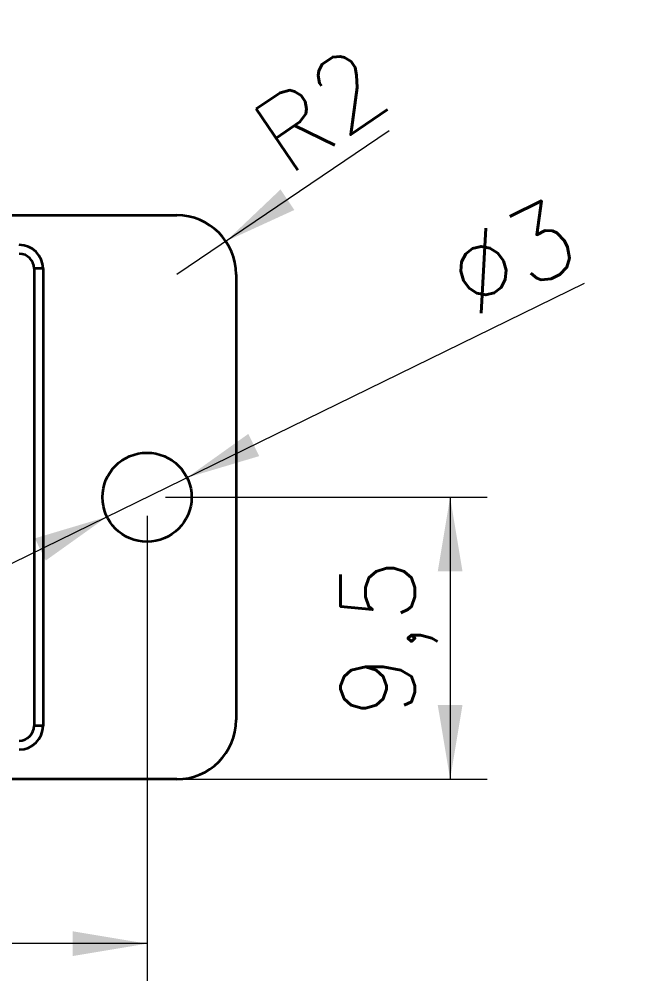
# Model space of a CAD drawing. Header units: millimetres. Extents: x -148 to 148, y -105 to 105.
# Drawn here: x -73.77 to -53.25, y -35.85 to -3.46 of the extents above; entities that cross this region are included whole.
import ezdxf

# ---------------------------------------------------------------- set-up
doc = ezdxf.new("R2010")
doc.units = ezdxf.units.MM
doc.layers.add('尺寸线层', color=3, linetype='Continuous', lineweight=18)
doc.layers.add('粗实线层', color=7, linetype='Continuous', lineweight=35)
doc.styles.get("Standard").update_dxf_attribs({"font": 'txt.shx'})
doc.dimstyles.get("Standard").update_dxf_attribs({"dimtxt": 0.18, "dimasz": 0.18, "dimexe": 0.18, "dimexo": 0.0625, "dimgap": 0.09, "dimtad": 0, "dimtih": 1, "dimtoh": 1, "dimdec": 4, "dimzin": 0, "dimdsep": 46, "dimtxsty": 'Standard', "dimcen": 0.09, "dimdle": 0.36, "dimadec": 0, "dimazin": 0, "dimtfac": 1, "dimtdec": 4, "dimtofl": 0, "dimtmove": 0, "dimatfit": 3, "dimfxl": 0, "dimtolj": 1, "dimarcsym": 0})

# ---------------------------------------------------------------- blocks, each defined once
blk = doc.blocks.new('*X7')
at = {"layer": '尺寸线层', "linetype": 'Continuous'}
blk.add_hatch(color=0, dxfattribs=at).paths.add_polyline_path([(-66.813, -10.941), (-64.509, -9.885), (-64.976, -9.195)], flags=0)
at = {"layer": '尺寸线层', "color": 0, "linetype": 'Continuous'}
blk.add_line((-61.317, -7.222), (-68.469, -12.062), dxfattribs=at)
at = {"layer": '尺寸线层', "color": 0, "linetype": 'Continuous', "insert": (-63.625, -6.52), "char_height": 2.5, "width": 6.07143, "attachment_point": 5, "rotation": 34.0828}
blk.add_mtext('R2', dxfattribs=at)
blk = doc.blocks.new('*X8')
at = {"layer": '尺寸线层', "linetype": 'Continuous'}
for points in [[(-68.122, -18.902), (-65.694, -18.177), (-66.06, -17.428)], [(-70.816, -20.221), (-72.878, -21.695), (-73.245, -20.947)]]:
    blk.add_hatch(color=0, dxfattribs=at).paths.add_polyline_path(points, flags=0)
at = {"layer": '尺寸线层', "color": 0, "linetype": 'Continuous'}
blk.add_line((-54.755, -12.357), (-75.307, -22.42), dxfattribs=at)
at = {"layer": '尺寸线层', "color": 0, "insert": (-57.183, -11.458), "char_height": 2.5, "width": 7.14286, "attachment_point": 5, "rotation": 26.0891}
blk.add_mtext('%%C3', dxfattribs=at)
blk = doc.blocks.new('*X9')
at = {"layer": '尺寸线层', "linetype": 'Continuous'}
for points in [[(-59.266, -19.562), (-58.85, -22.062), (-59.683, -22.062)], [(-59.266, -29.062), (-58.85, -26.562), (-59.683, -26.562)]]:
    blk.add_hatch(color=0, dxfattribs=at).paths.add_polyline_path(points, flags=0)
at = {"layer": '尺寸线层', "color": 0, "linetype": 'Continuous'}
for p, q in [((-68.844, -19.562), (-58.016, -19.562)), ((-59.266, -19.562), (-59.266, -29.062)), ((-68.844, -29.062), (-58.016, -29.062))]:
    blk.add_line(p, q, dxfattribs=at)
at = {"layer": '尺寸线层', "color": 0, "insert": (-61.32, -24.312), "char_height": 2.5, "width": 7.14286, "attachment_point": 5, "rotation": 90}
blk.add_mtext('9,5', dxfattribs=at)
blk = doc.blocks.new('*X10')
at = {"layer": '尺寸线层', "linetype": 'Continuous'}
for points in [[(-98.469, -34.6), (-95.969, -35.017), (-95.969, -34.183)], [(-69.469, -34.6), (-71.969, -35.017), (-71.969, -34.183)]]:
    blk.add_hatch(color=0, dxfattribs=at).paths.add_polyline_path(points, flags=0)
at = {"layer": '尺寸线层', "color": 0, "linetype": 'Continuous'}
for p, q in [((-98.469, -20.187), (-98.469, -35.85)), ((-69.469, -20.187), (-69.469, -35.85)), ((-69.469, -34.6), (-98.469, -34.6))]:
    blk.add_line(p, q, dxfattribs=at)
at = {"layer": '尺寸线层', "color": 0, "insert": (-83.969, -32.725), "char_height": 2.5, "width": 6.07143, "attachment_point": 5}
blk.add_mtext('29', dxfattribs=at)

msp = doc.modelspace()

# ---------------------------------------------------------------- linework, layer by layer
at = {"layer": '粗实线层', "color": 7, "lineweight": 35}
for p, q in [((-99.469, -10.062), (-68.469, -10.062)), ((-68.469, -29.062), (-99.469, -29.062))]:
    msp.add_line(p, q, dxfattribs=at)
at = {"layer": '粗实线层', "color": 7, "lineweight": 35, "ltscale": 0.0075}
for p, q in [((-72.969, -11.862), (-73.269, -11.862)), ((-72.969, -27.262), (-73.269, -27.262))]:
    msp.add_line(p, q, dxfattribs=at)
at = {"layer": '粗实线层', "color": 7, "lineweight": 35, "ltscale": 0.385}
for p, q in [((-73.269, -11.862), (-73.269, -27.262)), ((-72.969, -11.862), (-72.969, -27.262))]:
    msp.add_line(p, q, dxfattribs=at)
at = {"layer": '粗实线层', "color": 7, "lineweight": 35, "ltscale": 0.375}
msp.add_line((-66.469, -12.062), (-66.469, -27.062), dxfattribs=at)
at = {"layer": '粗实线层', "color": 7, "lineweight": 35}
msp.add_circle((-69.469, -19.562), 1.5, dxfattribs=at)
for centre, radius, start, end in [((-68.469, -12.062), 2, 360, 90), ((-73.769, -11.862), 0.8, 360, 90), ((-73.769, -11.862), 0.5, 360, 90), ((-68.469, -27.062), 2, 270, 0), ((-73.769, -27.262), 0.5, 270, 0), ((-73.769, -27.262), 0.8, 270, 0)]:
    msp.add_arc(centre, radius, start, end, dxfattribs=at)

# ---------------------------------------------------------------- dimensions: what is measured, and where the dimension line sits
at = {"layer": '尺寸线层'}
dim = msp.add_radius_dim(center=(-68.469, -12.062), mpoint=(-66.813, -10.941), dimstyle='Standard', override={"dimtxt": 2.5, "dimasz": 2.5, "dimexe": 1.25, "dimexo": 0.625, "dimgap": 0.625, "dimtad": 1, "dimtih": 0, "dimtoh": 0, "dimdec": 2, "dimzin": 8, "dimdsep": 44, "dimpost": 'R<>', "dimsah": 1, "dimdle": 5, "dimtdec": 2, "dimtofl": 1, "dimatfit": 0, "dimtfill": 1, "dimtzin": 8}, dxfattribs=at)
dim.commit()
dim.dimension.update_dxf_attribs({"geometry": '*X7', "text_midpoint": (-62.574, -8.073)})
dim = msp.add_diameter_dim_2p(p1=(-70.816, -20.221), p2=(-68.122, -18.902), dimstyle='Standard', override={"dimtxt": 2.5, "dimasz": 2.5, "dimexe": 1.25, "dimexo": 0.625, "dimgap": 0.625, "dimtad": 1, "dimtih": 0, "dimtoh": 0, "dimdec": 2, "dimzin": 8, "dimdsep": 44, "dimpost": '%%C<>', "dimsah": 1, "dimdle": 5, "dimtdec": 2, "dimtofl": 1, "dimatfit": 0, "dimtfill": 1, "dimtzin": 8}, dxfattribs=at)
dim.commit()
dim.dimension.update_dxf_attribs({"geometry": '*X8', "text_midpoint": (-56.359, -13.142), "dimtype": 163})
dim = msp.add_linear_dim(base=(-98.469, -34.6), p1=(-69.469, -19.562), p2=(-98.469, -19.562), dimstyle='Standard', override={"dimtxt": 2.5, "dimasz": 2.5, "dimexe": 1.25, "dimexo": 0.625, "dimgap": 0.625, "dimtad": 1, "dimtih": 0, "dimtoh": 0, "dimdec": 2, "dimzin": 8, "dimdsep": 44, "dimsah": 1, "dimdle": 5, "dimtdec": 2, "dimtofl": 1, "dimatfit": 0, "dimtfill": 1, "dimtzin": 8}, dxfattribs=at)
dim.commit()
dim.dimension.update_dxf_attribs({"geometry": '*X10', "text_midpoint": (-83.969, -32.725)})
dim = msp.add_linear_dim(base=(-59.266, -29.062), p1=(-69.469, -19.562), p2=(-69.469, -29.062), angle=90, dimstyle='Standard', override={"dimtxt": 2.5, "dimasz": 2.5, "dimexe": 1.25, "dimexo": 0.625, "dimgap": 0.625, "dimtad": 1, "dimtih": 0, "dimtoh": 0, "dimdec": 2, "dimzin": 8, "dimdsep": 44, "dimsah": 1, "dimdle": 5, "dimtdec": 2, "dimtofl": 1, "dimatfit": 0, "dimtfill": 1, "dimtzin": 8}, dxfattribs=at)
dim.commit()
dim.dimension.update_dxf_attribs({"geometry": '*X9', "text_midpoint": (-61.32, -24.312)})

doc.saveas('drawing.dxf')
